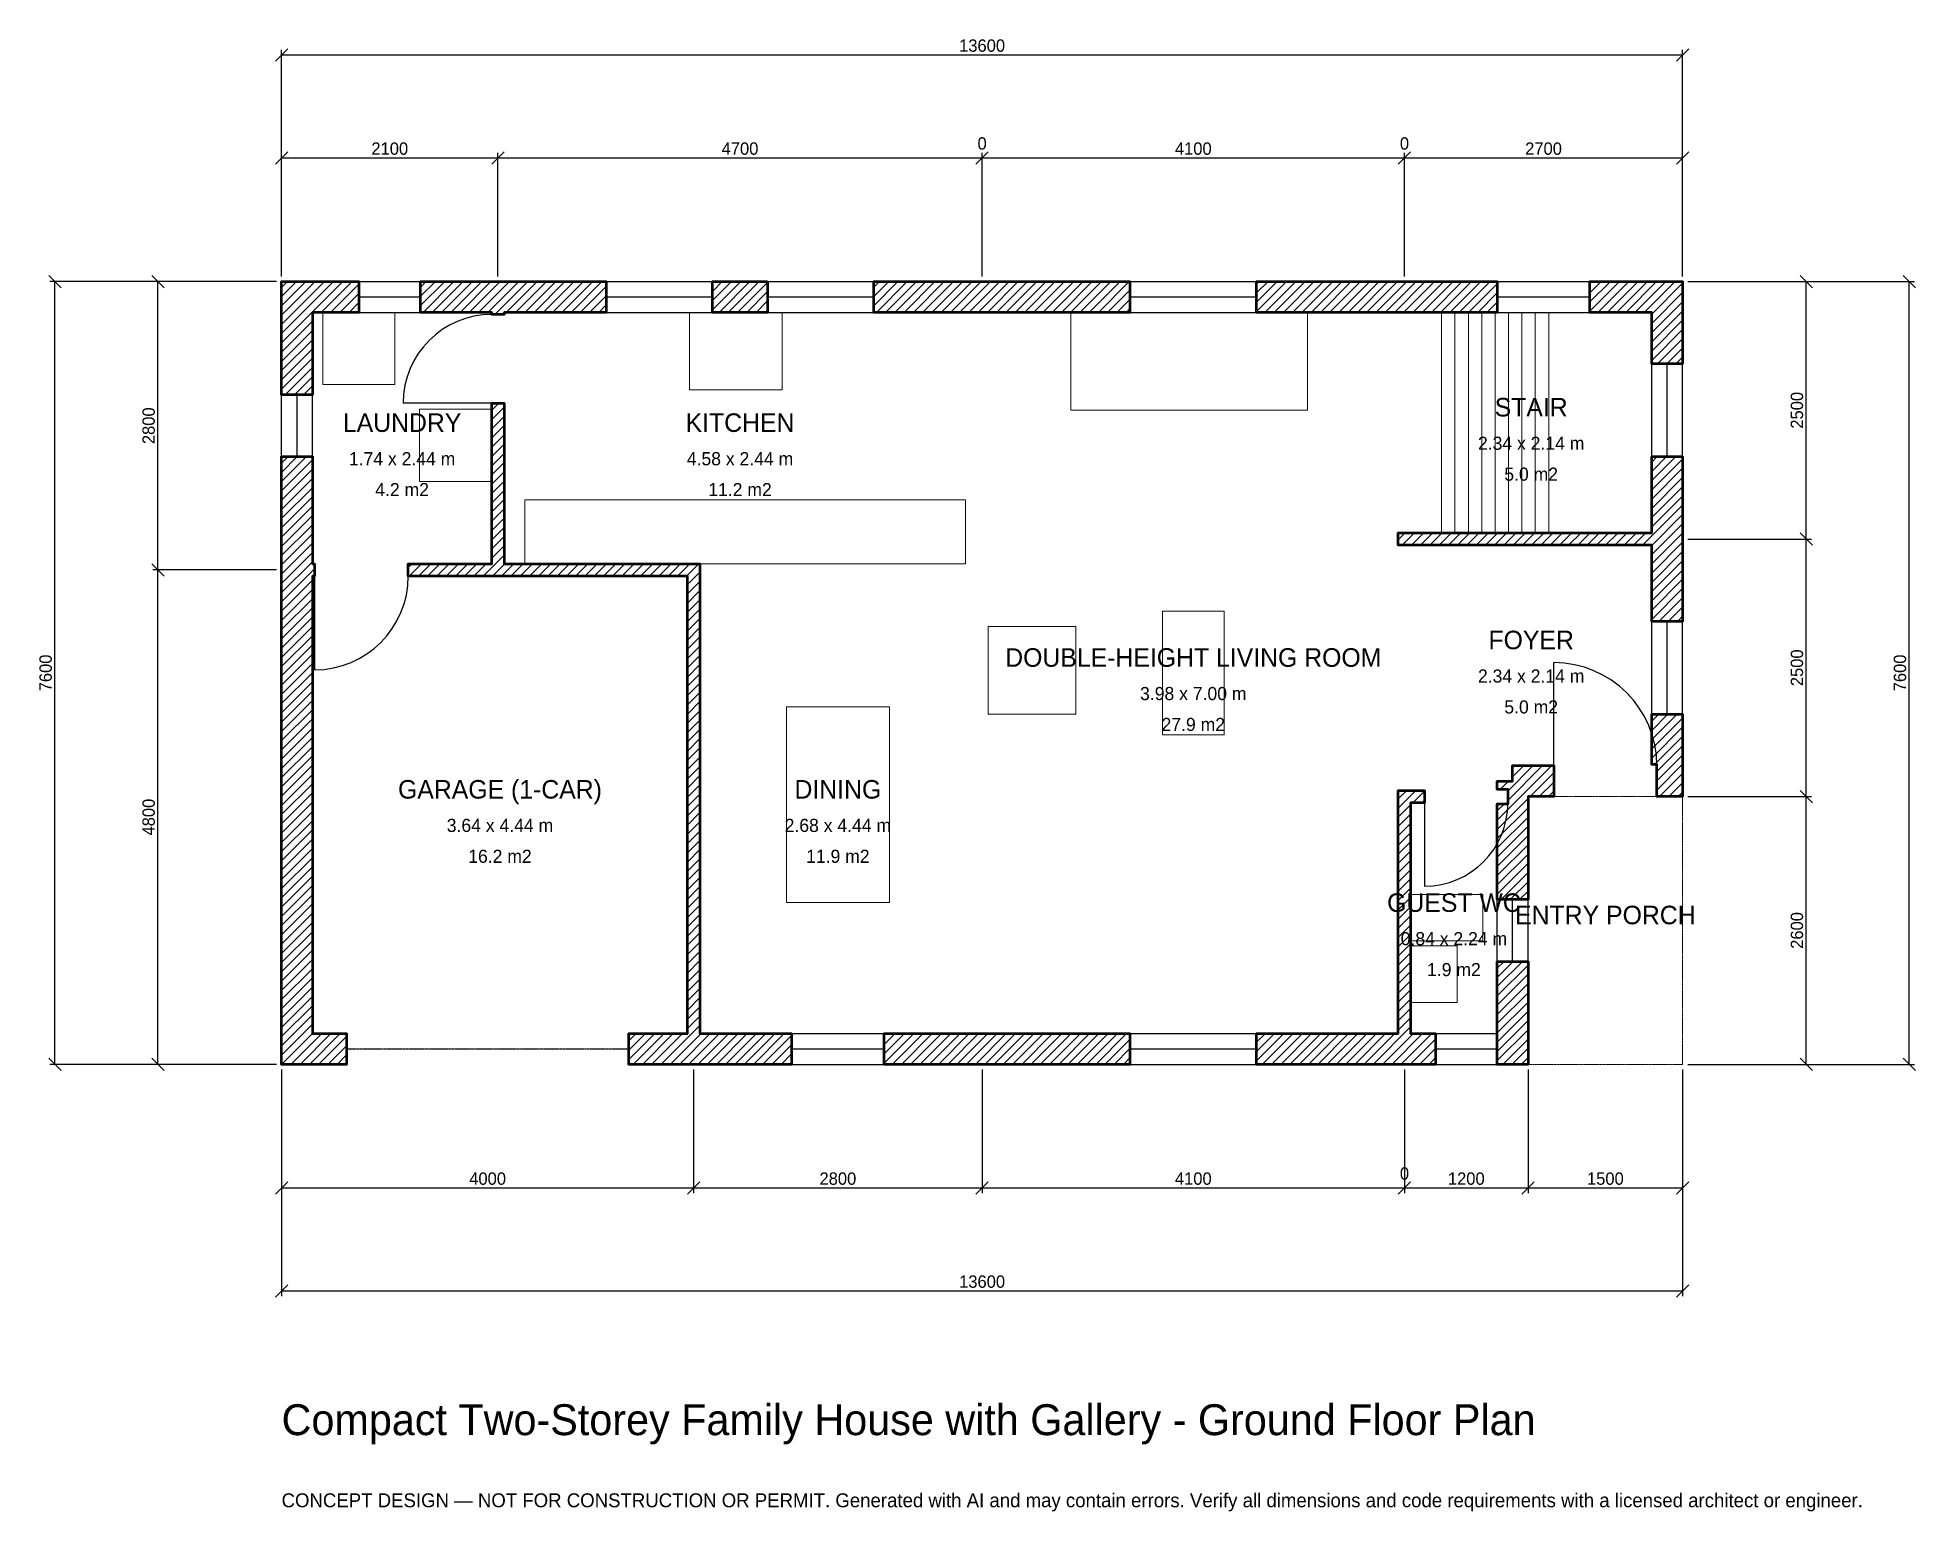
# Model space of a CAD drawing. Header units: millimetres. Extents: x -2369 to 15860, y -4341 to 9969.
import ezdxf
from ezdxf.enums import TextEntityAlignment as Align

# ---------------------------------------------------------------- set-up
doc = ezdxf.new("R2010")
doc.units = ezdxf.units.MM
doc.linetypes.add('DASHED', pattern=[1.524, 1.27, -0.254])
for name, color, linetype, lineweight in [('A-ANNO-DIMS', 1, 'Continuous', 13), ('A-ANNO-TEXT', 7, 'Continuous', 18), ('A-AREA-IDEN', 7, 'Continuous', 18), ('A-DOOR', 2, 'Continuous', 25), ('A-FLOR-FIXT', 9, 'Continuous', 13), ('A-FLOR-STRS', 3, 'Continuous', 18), ('A-FURN', 9, 'Continuous', 13), ('A-GLAZ', 4, 'Continuous', 25), ('A-SITE-PAVE', 8, 'Continuous', 13), ('A-WALL', 7, 'Continuous', 50), ('A-WALL-PATT', 8, 'Continuous', 13)]:
    doc.layers.add(name, color=color, linetype=linetype, lineweight=lineweight)
doc.dimstyles.new('PLAN', dxfattribs={"dimtxt": 120, "dimasz": 80, "dimexe": 50, "dimexo": 50, "dimgap": 30, "dimtad": 1, "dimdec": 0, "dimtsz": 60, "dimcen": 2.5, "dimclrd": 1, "dimclre": 1, "dimazin": 3, "dimtfac": 1, "dimtmove": 0, "dimatfit": 3})

msp = doc.modelspace()

# ---------------------------------------------------------------- hatches: boundary and pattern name
at = {"layer": 'A-WALL-PATT'}
h = msp.add_hatch(dxfattribs=at)
h.set_pattern_fill('ANSI31', color=8, scale=20)
h.paths.add_polyline_path([(10840, -0.001), (10840, 0), (10750, 0), (9465, 0), (9465, 300), (10750, 300), (10840, 300), (10840, 2660), (10840, 2660), (10960, 2660), (11095, 2660), (11095, 2540), (10960, 2540), (10960, 300), (11050, 300), (11200, 300), (11200, 0), (11050, 0), (10960, 0), (10960, -0.001), (10840, -0.001)])
h.paths.add_polyline_path([(6950, 0), (6650, 0), (5850, 0), (5850, 300), (6650, 300), (6950, 300), (8235, 300), (8235, 0), (6950, 0)])
h.paths.add_polyline_path([(4150, 0), (4060, 0), (4060, -0.001), (3940, -0.001), (3940, 0), (3850, 0), (3370, 0), (3370, 300), (3850, 300), (3940, 300), (3940, 4740), (2160, 4740), (2040, 4740), (1230, 4740), (1230, 4860), (2040, 4860), (2040, 6420), (2160, 6420), (2160, 4860), (3940, 4860), (4060, 4860), (4060, 4740), (4060, 300), (4150, 300), (4950, 300), (4950, 0), (4150, 0)])
h.paths.add_polyline_path([(300, 0), (300, -0.001), (0, -0.001), (0, -0.001), (0, 0), (-0.001, 0), (-0.001, 0), (-0.001, 300), (0, 300), (0, 4650), (0, 4740), (-0.001, 4740), (-0.001, 4860), (0, 4860), (0, 4950), (0, 5900), (300, 5900), (300, 4950), (300, 4860), (320, 4860), (320, 4740), (300, 4740), (300, 4650), (300, 300), (630, 300), (630, 0), (300, 0)])
h.paths.add_polyline_path([(0, 7300), (-0.001, 7300), (-0.001, 7600), (0, 7600), (0, 7600.001), (0, 7600.001), (300, 7600.001), (300, 7600), (750, 7600), (750, 7300), (300, 7300), (300, 6500), (0, 6500), (0, 7300)])
h.paths.add_polyline_path([(1950, 7600), (2040, 7600), (2040, 7600.001), (2160, 7600.001), (2160, 7600), (2250, 7600), (3151.6667, 7600), (3151.6667, 7300), (2250, 7300), (2160, 7300), (2160, 7280), (2040, 7280), (2040, 7300), (1950, 7300), (1350, 7300), (1350, 7600), (1950, 7600)])
h.paths.add_polyline_path([(4718.3333, 7600), (4718.3333, 7300), (4181.6667, 7300), (4181.6667, 7600), (4718.3333, 7600)])
h.paths.add_polyline_path([(6650, 7600), (6950, 7600), (8235, 7600), (8235, 7300), (6950, 7300), (6650, 7300), (5748.3333, 7300), (5748.3333, 7600), (6650, 7600)])
h.paths.add_polyline_path([(10750, 7600), (11050, 7600), (11800, 7600), (11800, 7300), (11050, 7300), (10750, 7300), (9465, 7300), (9465, 7600), (10750, 7600)])
h.paths.add_polyline_path([(13300, 7600), (13300, 7600.001), (13600, 7600.001), (13600, 7600), (13600.001, 7600), (13600.001, 7300), (13600, 7300), (13600, 6800), (13300, 6800), (13300, 7300), (12700, 7300), (12700, 7600), (13300, 7600)])
h.paths.add_polyline_path([(13600, 5250), (13600, 5160), (13600.001, 5160), (13600.001, 5040), (13600, 5040), (13600, 4950), (13600, 4300), (13300, 4300), (13300, 4950), (13300, 5040), (10840, 5040), (10840, 5160), (13300, 5160), (13300, 5250), (13300, 5900), (13600, 5900), (13600, 5250)])
h.paths.add_polyline_path([(13600, 2900), (13600.001, 2900), (13600.001, 2600), (13600, 2600), (13600, 2599.999), (13350, 2599.999), (13350, 2910), (13300, 2910), (13300, 3400), (13600, 3400), (13600, 2900)])
h.paths.add_polyline_path([(12160, 2600), (12160, 2599.999), (12100.001, 2599.999), (12100.001, 2540), (12100, 2540), (12100, 1600), (11800, 1600), (11800, 2530), (11905, 2530), (11905, 2670), (11800, 2670), (11800, 2750), (11950, 2750), (11950, 2900), (12350, 2900), (12350, 2600), (12160, 2600)])
h.paths.add_polyline_path([(12100, 300), (12100.001, 300), (12100.001, 0), (12100, 0), (12100, -0.001), (11800, -0.001), (11800, 0), (11800, 300), (11800, 310), (11800, 1000), (12100, 1000), (12100, 300)])

# ---------------------------------------------------------------- linework, layer by layer
at = {"layer": 'A-DOOR'}
for p, q in [((2040, 6420), (1180, 6420)), ((320, 4740), (320, 3830)), ((12350, 2900), (12350, 3900)), ((11095, 2540), (11095, 1730))]:
    msp.add_line(p, q, dxfattribs=at)
at = {"layer": 'A-DOOR', "linetype": 'DASHED'}
msp.add_line((630, 150), (3370, 150), dxfattribs=at)
at = {"layer": 'A-DOOR'}
for centre, radius, start, end in [((2040, 6420), 860, 90, 180), ((320, 4740), 910, 270, 360), ((12350, 2900), 1000, 0, 90), ((11095, 2540), 810, 270, 360)]:
    msp.add_arc(centre, radius, start, end, dxfattribs=at)
at = {"layer": 'A-FLOR-FIXT'}
for points in [[(2360, 4860), (6640, 4860), (6640, 5480), (2360, 5480)], [(10960, 1200), (11660, 1200), (11660, 1650), (10960, 1650)], [(10960, 600), (11410, 600), (11410, 1150), (10960, 1150)]]:
    msp.add_lwpolyline(points, close=True, dxfattribs=at)
at = {"layer": 'A-FLOR-STRS'}
for p, q in [((11260, 5160), (11260, 7300)), ((11390, 5160), (11390, 7300)), ((11520, 5160), (11520, 7300)), ((11650, 5160), (11650, 7300)), ((11780, 5160), (11780, 7300)), ((11910, 5160), (11910, 7300)), ((12040, 5160), (12040, 7300)), ((12170, 5160), (12170, 7300)), ((12300, 5160), (12300, 7300))]:
    msp.add_line(p, q, dxfattribs=at)
at = {"layer": 'A-FURN'}
for points in [[(400, 6600), (1100, 6600), (1100, 7300), (400, 7300)], [(3960, 6550), (4860, 6550), (4860, 7300), (3960, 7300)], [(7660, 6350), (9960, 6350), (9960, 7300), (7660, 7300)], [(1340, 5660), (2040, 5660), (2040, 6360), (1340, 6360)], [(8550, 3200), (9150, 3200), (9150, 4400), (8550, 4400)], [(6860, 3400), (7710, 3400), (7710, 4250), (6860, 4250)], [(4900, 1570), (5900, 1570), (5900, 3470), (4900, 3470)]]:
    msp.add_lwpolyline(points, close=True, dxfattribs=at)
at = {"layer": 'A-GLAZ'}
for p, q in [((750, 7600), (1350, 7600)), ((3151.6667, 7600), (4181.6667, 7600)), ((4718.3333, 7600), (5748.3333, 7600)), ((8235, 7600), (9465, 7600)), ((11800, 7600), (12700, 7600)), ((750, 7450), (1350, 7450)), ((750, 7300), (1350, 7300)), ((3151.6667, 7450), (4181.6667, 7450)), ((3151.6667, 7300), (4181.6667, 7300)), ((4718.3333, 7450), (5748.3333, 7450)), ((4718.3333, 7300), (5748.3333, 7300)), ((8235, 7450), (9465, 7450)), ((8235, 7300), (9465, 7300)), ((11800, 7450), (12700, 7450)), ((11800, 7300), (12700, 7300)), ((13300, 5900), (13300, 6800)), ((13450, 5900), (13450, 6800)), ((13600, 5900), (13600, 6800)), ((0, 5900), (0, 6500)), ((150, 5900), (150, 6500)), ((300, 5900), (300, 6500)), ((13300, 3400), (13300, 4300)), ((13450, 3400), (13450, 4300)), ((13600, 3400), (13600, 4300)), ((11800, 1000), (11800, 1600)), ((11950, 1000), (11950, 1600)), ((12100, 1000), (12100, 1600)), ((4950, 300), (5850, 300)), ((8235, 300), (9465, 300)), ((11200, 300), (11800, 300)), ((4950, 150), (5850, 150)), ((4950, 0), (5850, 0)), ((8235, 150), (9465, 150)), ((8235, 0), (9465, 0)), ((11200, 150), (11800, 150)), ((11200, 0), (11800, 0))]:
    msp.add_line(p, q, dxfattribs=at)
at = {"layer": 'A-SITE-PAVE', "linetype": 'DASHED'}
msp.add_lwpolyline([(12100, 0), (13600, 0), (13600, 2600), (12100, 2600)], close=True, dxfattribs=at)
at = {"layer": 'A-WALL'}
for points in [[(0, 7300), (-0.001, 7300), (-0.001, 7600), (0, 7600), (0, 7600.001), (0, 7600.001), (300, 7600.001), (300, 7600), (750, 7600), (750, 7300), (300, 7300), (300, 6500), (0, 6500), (0, 7300)], [(1950, 7600), (2040, 7600), (2040, 7600.001), (2160, 7600.001), (2160, 7600), (2250, 7600), (3151.6667, 7600), (3151.6667, 7300), (2250, 7300), (2160, 7300), (2160, 7280), (2040, 7280), (2040, 7300), (1950, 7300), (1350, 7300), (1350, 7600), (1950, 7600)], [(4718.3333, 7600), (4718.3333, 7300), (4181.6667, 7300), (4181.6667, 7600), (4718.3333, 7600)], [(6650, 7600), (6950, 7600), (8235, 7600), (8235, 7300), (6950, 7300), (6650, 7300), (5748.3333, 7300), (5748.3333, 7600), (6650, 7600)], [(10750, 7600), (11050, 7600), (11800, 7600), (11800, 7300), (11050, 7300), (10750, 7300), (9465, 7300), (9465, 7600), (10750, 7600)], [(13300, 7600), (13300, 7600.001), (13600, 7600.001), (13600, 7600), (13600.001, 7600), (13600.001, 7300), (13600, 7300), (13600, 6800), (13300, 6800), (13300, 7300), (12700, 7300), (12700, 7600), (13300, 7600)], [(4150, 0), (4060, 0), (4060, -0.001), (3940, -0.001), (3940, 0), (3850, 0), (3370, 0), (3370, 300), (3850, 300), (3940, 300), (3940, 4740), (2160, 4740), (2040, 4740), (1230, 4740), (1230, 4860), (2040, 4860), (2040, 6420), (2160, 6420), (2160, 4860), (3940, 4860), (4060, 4860), (4060, 4740), (4060, 300), (4150, 300), (4950, 300), (4950, 0), (4150, 0)], [(300, 0), (300, -0.001), (0, -0.001), (0, -0.001), (0, 0), (-0.001, 0), (-0.001, 0), (-0.001, 300), (0, 300), (0, 4650), (0, 4740), (-0.001, 4740), (-0.001, 4860), (0, 4860), (0, 4950), (0, 5900), (300, 5900), (300, 4950), (300, 4860), (320, 4860), (320, 4740), (300, 4740), (300, 4650), (300, 300), (630, 300), (630, 0), (300, 0)], [(13600, 5250), (13600, 5160), (13600.001, 5160), (13600.001, 5040), (13600, 5040), (13600, 4950), (13600, 4300), (13300, 4300), (13300, 4950), (13300, 5040), (10840, 5040), (10840, 5160), (13300, 5160), (13300, 5250), (13300, 5900), (13600, 5900), (13600, 5250)], [(13600, 2900), (13600.001, 2900), (13600.001, 2600), (13600, 2600), (13600, 2599.999), (13350, 2599.999), (13350, 2910), (13300, 2910), (13300, 3400), (13600, 3400), (13600, 2900)], [(12160, 2600), (12160, 2599.999), (12100.001, 2599.999), (12100.001, 2540), (12100, 2540), (12100, 1600), (11800, 1600), (11800, 2530), (11905, 2530), (11905, 2670), (11800, 2670), (11800, 2750), (11950, 2750), (11950, 2900), (12350, 2900), (12350, 2600), (12160, 2600)], [(10840, -0.001), (10840, 0), (10750, 0), (9465, 0), (9465, 300), (10750, 300), (10840, 300), (10840, 2660), (10840, 2660), (10960, 2660), (11095, 2660), (11095, 2540), (10960, 2540), (10960, 300), (11050, 300), (11200, 300), (11200, 0), (11050, 0), (10960, 0), (10960, -0.001), (10840, -0.001)], [(12100, 300), (12100.001, 300), (12100.001, 0), (12100, 0), (12100, -0.001), (11800, -0.001), (11800, 0), (11800, 300), (11800, 310), (11800, 1000), (12100, 1000), (12100, 300)], [(6950, 0), (6650, 0), (5850, 0), (5850, 300), (6650, 300), (6950, 300), (8235, 300), (8235, 0), (6950, 0)]]:
    msp.add_lwpolyline(points, close=True, dxfattribs=at)

# ---------------------------------------------------------------- texts
at = {"layer": 'A-ANNO-TEXT'}
for s, height, p in [('Compact Two-Storey Family House with Gallery - Ground Floor Plan', 300, (0, -3600)), ('CONCEPT DESIGN — NOT FOR CONSTRUCTION OR PERMIT. Generated with AI and may contain errors. Verify all dimensions and code requirements with a licensed architect or engineer.', 135, (0, -4300))]:
    msp.add_text(s, height=height, dxfattribs=at).set_placement(p)
at = {"layer": 'A-AREA-IDEN'}
for s, height, p in [('STAIR', 180, (12130, 6380)), ('LAUNDRY', 180, (1170, 6230)), ('KITCHEN', 180, (4450, 6230)), ('2.34 x 2.14 m', 127.5, (12130, 6030)), ('1.74 x 2.44 m', 127.5, (1170, 5880)), ('4.58 x 2.44 m', 127.5, (4450, 5880)), ('5.0 m2', 127.5, (12130, 5730)), ('4.2 m2', 127.5, (1170, 5580)), ('11.2 m2', 127.5, (4450, 5580)), ('FOYER', 180, (12130, 4120)), ('DOUBLE-HEIGHT LIVING ROOM', 180, (8850, 3950)), ('2.34 x 2.14 m', 127.5, (12130, 3770)), ('3.98 x 7.00 m', 127.5, (8850, 3600)), ('5.0 m2', 127.5, (12130, 3470)), ('27.9 m2', 127.5, (8850, 3300)), ('GARAGE (1-CAR)', 180, (2120, 2670)), ('DINING', 180, (5400, 2670)), ('3.64 x 4.44 m', 127.5, (2120, 2320)), ('2.68 x 4.44 m', 127.5, (5400, 2320)), ('16.2 m2', 127.5, (2120, 2020)), ('11.9 m2', 127.5, (5400, 2020)), ('GUEST WC', 180, (11380, 1570)), ('ENTRY PORCH', 180, (12850, 1450)), ('0.84 x 2.24 m', 127.5, (11380, 1220)), ('1.9 m2', 127.5, (11380, 920))]:
    msp.add_text(s, height=height, dxfattribs=at).set_placement(p, align=Align.MIDDLE_CENTER)

# ---------------------------------------------------------------- dimensions: what is measured, and where the dimension line sits
at = {"layer": 'A-ANNO-DIMS'}
for base, p1, p2, text in [((0, 9800), (0, 7600), (13600, 7600), '13600'), ((0, 8800), (0, 7600), (2100, 7600), '2100'), ((2100, 8800), (2100, 7600), (6800, 7600), '4700'), ((6800, 8800), (6800, 7600), (6800, 7600), '0'), ((6800, 8800), (6800, 7600), (10900, 7600), '4100'), ((10900, 8800), (10900, 7600), (10900, 7600), '0'), ((10900, 8800), (10900, 7600), (13600, 7600), '2700'), ((0, -1200), (0, 0), (4000, 0), '4000'), ((0, -2200), (0, 0), (13600, 0), '13600'), ((4000, -1200), (4000, 0), (6800, 0), '2800'), ((6800, -1200), (6800, 0), (10900, 0), '4100'), ((10900, -1200), (10900, 0), (10900, 0), '0'), ((10900, -1200), (10900, 0), (12100, 0), '1200'), ((12100, -1200), (12100, 0), (13600, 0), '1500')]:
    msp.add_linear_dim(base=base, p1=p1, p2=p2, text=text, dimstyle='PLAN', dxfattribs=at).render()
for base, p1, p2, text in [((-2200, 0), (0, 0), (0, 7600), '7600'), ((-1200, 4800), (0, 4800), (0, 7600), '2800'), ((14800, 5100), (13600, 5100), (13600, 7600), '2500'), ((15800, 0), (13600, 0), (13600, 7600), '7600'), ((14800, 2600), (13600, 2600), (13600, 5100), '2500'), ((-1200, 0), (0, 0), (0, 4800), '4800'), ((14800, 0), (13600, 0), (13600, 2600), '2600')]:
    msp.add_linear_dim(base=base, p1=p1, p2=p2, angle=90, text=text, dimstyle='PLAN', dxfattribs=at).render()

doc.saveas('drawing.dxf')
